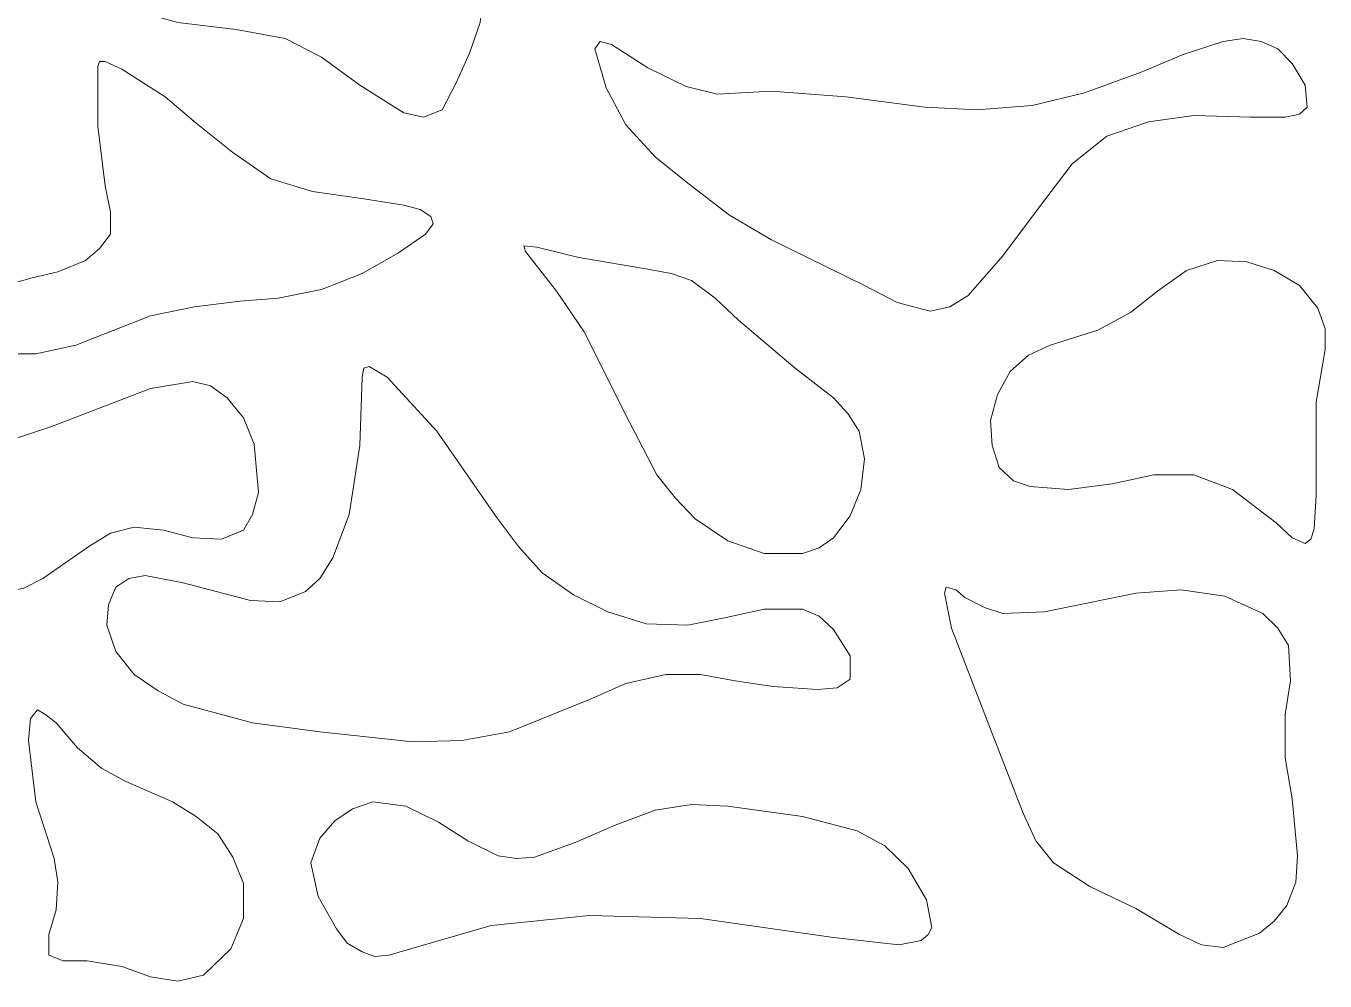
# Model space of a CAD drawing. Header units: millimetres. Extents: x -1200 to 1200, y -590 to 590.
# Drawn here: x 657 to 1200, y -573 to -174 of the extents above; entities that cross this region are included whole.
import ezdxf

# ---------------------------------------------------------------- set-up
doc = ezdxf.new("R2010")
doc.units = ezdxf.units.MM
doc.header["$MEASUREMENT"] = 0
doc.layers.add('Layer 1', color=7, linetype='Continuous')

msp = doc.modelspace()

# ---------------------------------------------------------------- linework, layer by layer
at = {"layer": 'Layer 1', "color": 250, "lineweight": 20}
for points, knots in [([(842.3071, -146.003), (842.3071, -146.003), (846.0482, -150.7986), (846.0482, -150.7986), (846.0482, -150.7986), (848.2934, -157.5929), (848.2934, -157.5929), (848.2934, -157.5929), (846.7949, -172.7816), (846.7949, -172.7816), (846.7949, -172.7816), (842.3071, -185.5703), (842.3071, -185.5703), (842.3071, -185.5703), (836.8203, -197.7584), (836.8203, -197.7584), (836.8203, -197.7584), (830.8339, -209.3505), (830.8339, -209.3505), (830.8339, -209.3505), (823.1019, -212.3466), (823.1019, -212.3466), (823.1019, -212.3466), (814.8729, -210.5493), (814.8729, -210.5493), (814.8729, -210.5493), (796.417, -198.9573), (796.417, -198.9573), (796.417, -198.9573), (780.4534, -187.3675), (780.4534, -187.3675), (780.4534, -187.3675), (765.2417, -179.5737), (765.2417, -179.5737), (765.2417, -179.5737), (744.7903, -175.7776), (744.7903, -175.7776), (744.7903, -175.7776), (720.3481, -172.7816), (720.3481, -172.7816), (720.3481, -172.7816), (705.1364, -168.5844), (705.1364, -168.5844), (705.1364, -168.5844), (698.4008, -164.1878), (698.4008, -164.1878), (698.4008, -164.1878), (694.4099, -159.3923), (694.4099, -159.3923), (694.4099, -159.3923), (690.6687, -141.0081), (690.6687, -141.0081), (690.6687, -141.0081), (686.9276, -131.4149), (686.9276, -131.4149), (686.9276, -131.4149), (686.1809, -125.2211), (686.1809, -125.2211), (686.1809, -125.2211), (693.6632, -126.42), (693.6632, -126.42), (693.6632, -126.42), (703.6378, -133.2144), (703.6378, -133.2144), (703.6378, -133.2144), (712.1191, -139.2087), (712.1191, -139.2087), (712.1191, -139.2087), (726.5841, -146.003), (726.5841, -146.003), (726.5841, -146.003), (743.2944, -149.0014), (743.2944, -149.0014), (743.2944, -149.0014), (760.7513, -148.4008), (760.7513, -148.4008), (760.7513, -148.4008), (778.9575, -144.2037), (778.9575, -144.2037), (778.9575, -144.2037), (793.4225, -139.2087), (793.4225, -139.2087), (793.4225, -139.2087), (807.8902, -136.811), (807.8902, -136.811), (807.8902, -136.811), (823.1019, -141.0081), (823.1019, -141.0081), (823.1019, -141.0081), (833.8258, -143.0048), (833.8258, -143.0048), (833.8258, -143.0048), (842.3071, -146.003), (842.3071, -146.003)], [0, 0, 0, 0, 0.03225806, 0.03225806, 0.03225806, 0.06451613, 0.06451613, 0.06451613, 0.09677419, 0.09677419, 0.09677419, 0.12903226, 0.12903226, 0.12903226, 0.16129032, 0.16129032, 0.16129032, 0.19354839, 0.19354839, 0.19354839, 0.22580645, 0.22580645, 0.22580645, 0.25806452, 0.25806452, 0.25806452, 0.29032258, 0.29032258, 0.29032258, 0.32258065, 0.32258065, 0.32258065, 0.35483871, 0.35483871, 0.35483871, 0.38709677, 0.38709677, 0.38709677, 0.41935484, 0.41935484, 0.41935484, 0.4516129, 0.4516129, 0.4516129, 0.48387097, 0.48387097, 0.48387097, 0.51612903, 0.51612903, 0.51612903, 0.5483871, 0.5483871, 0.5483871, 0.58064516, 0.58064516, 0.58064516, 0.61290323, 0.61290323, 0.61290323, 0.64516129, 0.64516129, 0.64516129, 0.67741935, 0.67741935, 0.67741935, 0.70967742, 0.70967742, 0.70967742, 0.74193548, 0.74193548, 0.74193548, 0.77419355, 0.77419355, 0.77419355, 0.80645161, 0.80645161, 0.80645161, 0.83870968, 0.83870968, 0.83870968, 0.87096774, 0.87096774, 0.87096774, 0.90322581, 0.90322581, 0.90322581, 0.93548387, 0.93548387, 0.93548387, 0.96774194, 0.96774194, 0.96774194, 1, 1, 1, 1]), ([(894.6804, -183.7709), (894.6804, -183.7709), (899.4206, -200.1584), (899.4206, -200.1584), (899.4206, -200.1584), (907.6495, -215.5442), (907.6495, -215.5442), (907.6495, -215.5442), (919.8694, -228.9335), (919.8694, -228.9335), (919.8694, -228.9335), (933.5878, -239.9228), (933.5878, -239.9228), (933.5878, -239.9228), (951.0473, -253.3121), (951.0473, -253.3121), (951.0473, -253.3121), (968.5041, -263.703), (968.5041, -263.703), (968.5041, -263.703), (1007.4115, -282.6877), (1007.4115, -282.6877), (1007.4115, -282.6877), (1021.1273, -289.881), (1021.1273, -289.881), (1021.1273, -289.881), (1034.8456, -293.4776), (1034.8456, -293.4776), (1034.8456, -293.4776), (1043.0746, -291.6804), (1043.0746, -291.6804), (1043.0746, -291.6804), (1050.8066, -286.8849), (1050.8066, -286.8849), (1050.8066, -286.8849), (1065.2717, -270.2979), (1065.2717, -270.2979), (1065.2717, -270.2979), (1079.7367, -250.9143), (1079.7367, -250.9143), (1079.7367, -250.9143), (1094.2017, -231.9296), (1094.2017, -231.9296), (1094.2017, -231.9296), (1108.6694, -220.3398), (1108.6694, -220.3398), (1108.6694, -220.3398), (1126.1262, -214.3454), (1126.1262, -214.3454), (1126.1262, -214.3454), (1145.0817, -211.7482), (1145.0817, -211.7482), (1145.0817, -211.7482), (1168.7747, -212.3466), (1168.7747, -212.3466), (1168.7747, -212.3466), (1183.2398, -212.3466), (1183.2398, -212.3466), (1183.2398, -212.3466), (1189.2261, -211.1477), (1189.2261, -211.1477), (1189.2261, -211.1477), (1192.4677, -208.1516), (1192.4677, -208.1516), (1192.4677, -208.1516), (1191.7185, -198.9573), (1191.7185, -198.9573), (1191.7185, -198.9573), (1186.2316, -189.9669), (1186.2316, -189.9669), (1186.2316, -189.9669), (1180.2479, -183.7709), (1180.2479, -183.7709), (1180.2479, -183.7709), (1173.2625, -180.7748), (1173.2625, -180.7748), (1173.2625, -180.7748), (1165.7803, -179.5737), (1165.7803, -179.5737), (1165.7803, -179.5737), (1157.3015, -180.7748), (1157.3015, -180.7748), (1157.3015, -180.7748), (1140.5913, -186.1686), (1140.5913, -186.1686), (1140.5913, -186.1686), (1123.1344, -193.5635), (1123.1344, -193.5635), (1123.1344, -193.5635), (1099.4413, -202.155), (1099.4413, -202.155), (1099.4413, -202.155), (1077.4941, -207.551), (1077.4941, -207.551), (1077.4941, -207.551), (1054.5478, -209.3505), (1054.5478, -209.3505), (1054.5478, -209.3505), (1032.6004, -208.1516), (1032.6004, -208.1516), (1032.6004, -208.1516), (999.6794, -203.9544), (999.6794, -203.9544), (999.6794, -203.9544), (968.5041, -201.5567), (968.5041, -201.5567), (968.5041, -201.5567), (945.8076, -202.7556), (945.8076, -202.7556), (945.8076, -202.7556), (932.8385, -199.5578), (932.8385, -199.5578), (932.8385, -199.5578), (916.8775, -191.7641), (916.8775, -191.7641), (916.8775, -191.7641), (901.6632, -181.9737), (901.6632, -181.9737), (901.6632, -181.9737), (896.9257, -180.7748), (896.9257, -180.7748), (896.9257, -180.7748), (894.6804, -183.7709), (894.6804, -183.7709)], [0, 0, 0, 0, 0.02439024, 0.02439024, 0.02439024, 0.04878049, 0.04878049, 0.04878049, 0.07317073, 0.07317073, 0.07317073, 0.09756098, 0.09756098, 0.09756098, 0.12195122, 0.12195122, 0.12195122, 0.14634146, 0.14634146, 0.14634146, 0.17073171, 0.17073171, 0.17073171, 0.19512195, 0.19512195, 0.19512195, 0.2195122, 0.2195122, 0.2195122, 0.24390244, 0.24390244, 0.24390244, 0.26829268, 0.26829268, 0.26829268, 0.29268293, 0.29268293, 0.29268293, 0.31707317, 0.31707317, 0.31707317, 0.34146341, 0.34146341, 0.34146341, 0.36585366, 0.36585366, 0.36585366, 0.3902439, 0.3902439, 0.3902439, 0.41463415, 0.41463415, 0.41463415, 0.43902439, 0.43902439, 0.43902439, 0.46341463, 0.46341463, 0.46341463, 0.48780488, 0.48780488, 0.48780488, 0.51219512, 0.51219512, 0.51219512, 0.53658537, 0.53658537, 0.53658537, 0.56097561, 0.56097561, 0.56097561, 0.58536585, 0.58536585, 0.58536585, 0.6097561, 0.6097561, 0.6097561, 0.63414634, 0.63414634, 0.63414634, 0.65853659, 0.65853659, 0.65853659, 0.68292683, 0.68292683, 0.68292683, 0.70731707, 0.70731707, 0.70731707, 0.73170732, 0.73170732, 0.73170732, 0.75609756, 0.75609756, 0.75609756, 0.7804878, 0.7804878, 0.7804878, 0.80487805, 0.80487805, 0.80487805, 0.82926829, 0.82926829, 0.82926829, 0.85365854, 0.85365854, 0.85365854, 0.87804878, 0.87804878, 0.87804878, 0.90243902, 0.90243902, 0.90243902, 0.92682927, 0.92682927, 0.92682927, 0.95121951, 0.95121951, 0.95121951, 0.97560976, 0.97560976, 0.97560976, 1, 1, 1, 1]), ([(686.9276, -191.1657), (686.9276, -191.1657), (686.9276, -216.1448), (686.9276, -216.1448), (686.9276, -216.1448), (689.922, -241.1217), (689.922, -241.1217), (689.922, -241.1217), (692.1673, -252.1132), (692.1673, -252.1132), (692.1673, -252.1132), (692.1673, -261.3053), (692.1673, -261.3053), (692.1673, -261.3053), (687.6769, -267.2996), (687.6769, -267.2996), (687.6769, -267.2996), (681.6905, -272.2967), (681.6905, -272.2967), (681.6905, -272.2967), (670.2199, -277.0923), (670.2199, -277.0923), (670.2199, -277.0923), (659.4934, -279.49), (659.4934, -279.49), (659.4934, -279.49), (648.0229, -282.6877), (648.0229, -282.6877), (648.0229, -282.6877), (635.8004, -288.0837), (635.8004, -288.0837), (635.8004, -288.0837), (625.3262, -295.4764), (625.3262, -295.4764), (625.3262, -295.4764), (620.5887, -302.6697), (620.5887, -302.6697), (620.5887, -302.6697), (623.0811, -305.668), (623.0811, -305.668), (623.0811, -305.668), (627.5715, -308.2651), (627.5715, -308.2651), (627.5715, -308.2651), (641.2873, -311.2634), (641.2873, -311.2634), (641.2873, -311.2634), (660.992, -311.2634), (660.992, -311.2634), (660.992, -311.2634), (677.6996, -307.6668), (677.6996, -307.6668), (677.6996, -307.6668), (708.8749, -295.4764), (708.8749, -295.4764), (708.8749, -295.4764), (727.3308, -291.6804), (727.3308, -291.6804), (727.3308, -291.6804), (746.2862, -289.2826), (746.2862, -289.2826), (746.2862, -289.2826), (762.2472, -288.0837), (762.2472, -288.0837), (762.2472, -288.0837), (780.4534, -284.4849), (780.4534, -284.4849), (780.4534, -284.4849), (797.4134, -277.6906), (797.4134, -277.6906), (797.4134, -277.6906), (812.6278, -269.0991), (812.6278, -269.0991), (812.6278, -269.0991), (823.8511, -261.3053), (823.8511, -261.3053), (823.8511, -261.3053), (827.0927, -256.9087), (827.0927, -256.9087), (827.0927, -256.9087), (826.0964, -253.9126), (826.0964, -253.9126), (826.0964, -253.9126), (821.606, -250.9143), (821.606, -250.9143), (821.606, -250.9143), (814.8729, -249.1149), (814.8729, -249.1149), (814.8729, -249.1149), (798.1627, -246.5177), (798.1627, -246.5177), (798.1627, -246.5177), (776.7149, -243.5216), (776.7149, -243.5216), (776.7149, -243.5216), (759.2554, -238.1256), (759.2554, -238.1256), (759.2554, -238.1256), (743.2944, -227.1341), (743.2944, -227.1341), (743.2944, -227.1341), (728.0801, -214.9437), (728.0801, -214.9437), (728.0801, -214.9437), (715.111, -203.9544), (715.111, -203.9544), (715.111, -203.9544), (696.9048, -192.3646), (696.9048, -192.3646), (696.9048, -192.3646), (689.922, -189.1669), (689.922, -189.1669), (689.922, -189.1669), (687.6769, -189.1669), (687.6769, -189.1669), (687.6769, -189.1669), (686.9276, -191.1657), (686.9276, -191.1657)], [0, 0, 0, 0, 0.02564103, 0.02564103, 0.02564103, 0.05128205, 0.05128205, 0.05128205, 0.07692308, 0.07692308, 0.07692308, 0.1025641, 0.1025641, 0.1025641, 0.12820513, 0.12820513, 0.12820513, 0.15384615, 0.15384615, 0.15384615, 0.17948718, 0.17948718, 0.17948718, 0.20512821, 0.20512821, 0.20512821, 0.23076923, 0.23076923, 0.23076923, 0.25641026, 0.25641026, 0.25641026, 0.28205128, 0.28205128, 0.28205128, 0.30769231, 0.30769231, 0.30769231, 0.33333333, 0.33333333, 0.33333333, 0.35897436, 0.35897436, 0.35897436, 0.38461538, 0.38461538, 0.38461538, 0.41025641, 0.41025641, 0.41025641, 0.43589744, 0.43589744, 0.43589744, 0.46153846, 0.46153846, 0.46153846, 0.48717949, 0.48717949, 0.48717949, 0.51282051, 0.51282051, 0.51282051, 0.53846154, 0.53846154, 0.53846154, 0.56410256, 0.56410256, 0.56410256, 0.58974359, 0.58974359, 0.58974359, 0.61538462, 0.61538462, 0.61538462, 0.64102564, 0.64102564, 0.64102564, 0.66666667, 0.66666667, 0.66666667, 0.69230769, 0.69230769, 0.69230769, 0.71794872, 0.71794872, 0.71794872, 0.74358974, 0.74358974, 0.74358974, 0.76923077, 0.76923077, 0.76923077, 0.79487179, 0.79487179, 0.79487179, 0.82051282, 0.82051282, 0.82051282, 0.84615385, 0.84615385, 0.84615385, 0.87179487, 0.87179487, 0.87179487, 0.8974359, 0.8974359, 0.8974359, 0.92307692, 0.92307692, 0.92307692, 0.94871795, 0.94871795, 0.94871795, 0.97435897, 0.97435897, 0.97435897, 1, 1, 1, 1]), ([(865.7504, -268.4985), (865.7504, -268.4985), (878.7194, -285.0855), (878.7194, -285.0855), (878.7194, -285.0855), (890.1926, -302.0714), (890.1926, -302.0714), (890.1926, -302.0714), (909.1455, -339.8391), (909.1455, -339.8391), (909.1455, -339.8391), (920.6187, -361.8199), (920.6187, -361.8199), (920.6187, -361.8199), (928.3506, -371.6126), (928.3506, -371.6126), (928.3506, -371.6126), (936.5796, -380.2041), (936.5796, -380.2041), (936.5796, -380.2041), (950.298, -389.3962), (950.298, -389.3962), (950.298, -389.3962), (965.5123, -394.7922), (965.5123, -394.7922), (965.5123, -394.7922), (981.4732, -394.7922), (981.4732, -394.7922), (981.4732, -394.7922), (988.456, -392.3945), (988.456, -392.3945), (988.456, -392.3945), (994.4424, -388.1973), (994.4424, -388.1973), (994.4424, -388.1973), (1001.4252, -379.0053), (1001.4252, -379.0053), (1001.4252, -379.0053), (1005.9155, -368.0159), (1005.9155, -368.0159), (1005.9155, -368.0159), (1007.4115, -355.225), (1007.4115, -355.225), (1007.4115, -355.225), (1005.1663, -343.6352), (1005.1663, -343.6352), (1005.1663, -343.6352), (1000.4287, -336.2425), (1000.4287, -336.2425), (1000.4287, -336.2425), (994.4424, -329.6476), (994.4424, -329.6476), (994.4424, -329.6476), (978.4814, -317.2578), (978.4814, -317.2578), (978.4814, -317.2578), (954.7858, -297.2758), (954.7858, -297.2758), (954.7858, -297.2758), (945.0609, -288.0837), (945.0609, -288.0837), (945.0609, -288.0837), (935.0837, -280.6889), (935.0837, -280.6889), (935.0837, -280.6889), (926.605, -277.6906), (926.605, -277.6906), (926.605, -277.6906), (916.8775, -275.8934), (916.8775, -275.8934), (916.8775, -275.8934), (887.9474, -271.0979), (887.9474, -271.0979), (887.9474, -271.0979), (870.4879, -266.7013), (870.4879, -266.7013), (870.4879, -266.7013), (865.0011, -266.1008), (865.0011, -266.1008), (865.0011, -266.1008), (865.7504, -268.4985), (865.7504, -268.4985)], [0, 0, 0, 0, 0.03703704, 0.03703704, 0.03703704, 0.07407407, 0.07407407, 0.07407407, 0.11111111, 0.11111111, 0.11111111, 0.14814815, 0.14814815, 0.14814815, 0.18518519, 0.18518519, 0.18518519, 0.22222222, 0.22222222, 0.22222222, 0.25925926, 0.25925926, 0.25925926, 0.2962963, 0.2962963, 0.2962963, 0.33333333, 0.33333333, 0.33333333, 0.37037037, 0.37037037, 0.37037037, 0.40740741, 0.40740741, 0.40740741, 0.44444444, 0.44444444, 0.44444444, 0.48148148, 0.48148148, 0.48148148, 0.51851852, 0.51851852, 0.51851852, 0.55555556, 0.55555556, 0.55555556, 0.59259259, 0.59259259, 0.59259259, 0.62962963, 0.62962963, 0.62962963, 0.66666667, 0.66666667, 0.66666667, 0.7037037, 0.7037037, 0.7037037, 0.74074074, 0.74074074, 0.74074074, 0.77777778, 0.77777778, 0.77777778, 0.81481481, 0.81481481, 0.81481481, 0.85185185, 0.85185185, 0.85185185, 0.88888889, 0.88888889, 0.88888889, 0.92592593, 0.92592593, 0.92592593, 0.96296296, 0.96296296, 0.96296296, 1, 1, 1, 1]), ([(1196.9555, -292.2787), (1196.9555, -292.2787), (1189.2261, -282.6877), (1189.2261, -282.6877), (1189.2261, -282.6877), (1178.7494, -276.4917), (1178.7494, -276.4917), (1178.7494, -276.4917), (1167.2787, -272.8951), (1167.2787, -272.8951), (1167.2787, -272.8951), (1155.0564, -272.2967), (1155.0564, -272.2967), (1155.0564, -272.2967), (1142.0873, -276.4917), (1142.0873, -276.4917), (1142.0873, -276.4917), (1129.8674, -285.0855), (1129.8674, -285.0855), (1129.8674, -285.0855), (1118.644, -294.0781), (1118.644, -294.0781), (1118.644, -294.0781), (1104.9282, -301.4708), (1104.9282, -301.4708), (1104.9282, -301.4708), (1084.9764, -307.6668), (1084.9764, -307.6668), (1084.9764, -307.6668), (1075.9955, -311.8617), (1075.9955, -311.8617), (1075.9955, -311.8617), (1068.2661, -318.6561), (1068.2661, -318.6561), (1068.2661, -318.6561), (1063.0264, -328.2493), (1063.0264, -328.2493), (1063.0264, -328.2493), (1060.0345, -339.2386), (1060.0345, -339.2386), (1060.0345, -339.2386), (1060.7838, -349.6317), (1060.7838, -349.6317), (1060.7838, -349.6317), (1063.7757, -358.8238), (1063.7757, -358.8238), (1063.7757, -358.8238), (1069.762, -364.4171), (1069.762, -364.4171), (1069.762, -364.4171), (1076.7448, -366.817), (1076.7448, -366.817), (1076.7448, -366.817), (1092.7057, -368.0159), (1092.7057, -368.0159), (1092.7057, -368.0159), (1110.912, -365.6182), (1110.912, -365.6182), (1110.912, -365.6182), (1128.3715, -361.8199), (1128.3715, -361.8199), (1128.3715, -361.8199), (1145.0817, -361.8199), (1145.0817, -361.8199), (1145.0817, -361.8199), (1161.2924, -368.0159), (1161.2924, -368.0159), (1161.2924, -368.0159), (1179.4986, -382.0035), (1179.4986, -382.0035), (1179.4986, -382.0035), (1186.2316, -388.1973), (1186.2316, -388.1973), (1186.2316, -388.1973), (1191.7185, -390.5951), (1191.7185, -390.5951), (1191.7185, -390.5951), (1193.9636, -388.7979), (1193.9636, -388.7979), (1193.9636, -388.7979), (1195.4596, -384.4012), (1195.4596, -384.4012), (1195.4596, -384.4012), (1196.2089, -370.4137), (1196.2089, -370.4137), (1196.2089, -370.4137), (1196.2089, -331.447), (1196.2089, -331.447), (1196.2089, -331.447), (1199.95, -309.464), (1199.95, -309.464), (1199.95, -309.464), (1199.95, -300.8724), (1199.95, -300.8724), (1199.95, -300.8724), (1196.9555, -292.2787), (1196.9555, -292.2787)], [0, 0, 0, 0, 0.03125, 0.03125, 0.03125, 0.0625, 0.0625, 0.0625, 0.09375, 0.09375, 0.09375, 0.125, 0.125, 0.125, 0.15625, 0.15625, 0.15625, 0.1875, 0.1875, 0.1875, 0.21875, 0.21875, 0.21875, 0.25, 0.25, 0.25, 0.28125, 0.28125, 0.28125, 0.3125, 0.3125, 0.3125, 0.34375, 0.34375, 0.34375, 0.375, 0.375, 0.375, 0.40625, 0.40625, 0.40625, 0.4375, 0.4375, 0.4375, 0.46875, 0.46875, 0.46875, 0.5, 0.5, 0.5, 0.53125, 0.53125, 0.53125, 0.5625, 0.5625, 0.5625, 0.59375, 0.59375, 0.59375, 0.625, 0.625, 0.625, 0.65625, 0.65625, 0.65625, 0.6875, 0.6875, 0.6875, 0.71875, 0.71875, 0.71875, 0.75, 0.75, 0.75, 0.78125, 0.78125, 0.78125, 0.8125, 0.8125, 0.8125, 0.84375, 0.84375, 0.84375, 0.875, 0.875, 0.875, 0.90625, 0.90625, 0.90625, 0.9375, 0.9375, 0.9375, 0.96875, 0.96875, 0.96875, 1, 1, 1, 1]), ([(797.4134, -321.0539), (797.4134, -321.0539), (796.417, -349.6317), (796.417, -349.6317), (796.417, -349.6317), (791.9266, -378.4069), (791.9266, -378.4069), (791.9266, -378.4069), (785.1936, -396.5916), (785.1936, -396.5916), (785.1936, -396.5916), (779.7067, -405.1832), (779.7067, -405.1832), (779.7067, -405.1832), (773.7204, -410.5792), (773.7204, -410.5792), (773.7204, -410.5792), (762.9965, -414.9758), (762.9965, -414.9758), (762.9965, -414.9758), (750.7767, -414.3753), (750.7767, -414.3753), (750.7767, -414.3753), (722.5932, -406.9826), (722.5932, -406.9826), (722.5932, -406.9826), (706.6323, -403.9843), (706.6323, -403.9843), (706.6323, -403.9843), (699.8967, -405.1832), (699.8967, -405.1832), (699.8967, -405.1832), (694.4099, -408.7798), (694.4099, -408.7798), (694.4099, -408.7798), (691.418, -416.1747), (691.418, -416.1747), (691.418, -416.1747), (690.6687, -424.7662), (690.6687, -424.7662), (690.6687, -424.7662), (694.4099, -435.7577), (694.4099, -435.7577), (694.4099, -435.7577), (702.1418, -445.3487), (702.1418, -445.3487), (702.1418, -445.3487), (712.1191, -452.1431), (712.1191, -452.1431), (712.1191, -452.1431), (722.5932, -457.7385), (722.5932, -457.7385), (722.5932, -457.7385), (751.5234, -465.5323), (751.5234, -465.5323), (751.5234, -465.5323), (779.7067, -469.3283), (779.7067, -469.3283), (779.7067, -469.3283), (818.6141, -473.5255), (818.6141, -473.5255), (818.6141, -473.5255), (839.0655, -472.9272), (839.0655, -472.9272), (839.0655, -472.9272), (859.0173, -469.3283), (859.0173, -469.3283), (859.0173, -469.3283), (892.4352, -455.7419), (892.4352, -455.7419), (892.4352, -455.7419), (907.6495, -449.147), (907.6495, -449.147), (907.6495, -449.147), (924.3597, -445.3487), (924.3597, -445.3487), (924.3597, -445.3487), (938.8248, -445.3487), (938.8248, -445.3487), (938.8248, -445.3487), (953.2899, -447.9481), (953.2899, -447.9481), (953.2899, -447.9481), (969.2534, -450.3458), (969.2534, -450.3458), (969.2534, -450.3458), (987.7094, -451.5447), (987.7094, -451.5447), (987.7094, -451.5447), (995.9383, -450.9442), (995.9383, -450.9442), (995.9383, -450.9442), (1001.4252, -447.3476), (1001.4252, -447.3476), (1001.4252, -447.3476), (1001.4252, -437.5571), (1001.4252, -437.5571), (1001.4252, -437.5571), (994.4424, -426.5656), (994.4424, -426.5656), (994.4424, -426.5656), (988.456, -420.9701), (988.456, -420.9701), (988.456, -420.9701), (981.4732, -417.9719), (981.4732, -417.9719), (981.4732, -417.9719), (965.5123, -417.9719), (965.5123, -417.9719), (965.5123, -417.9719), (949.5487, -421.5707), (949.5487, -421.5707), (949.5487, -421.5707), (933.5878, -424.7662), (933.5878, -424.7662), (933.5878, -424.7662), (916.1308, -424.1679), (916.1308, -424.1679), (916.1308, -424.1679), (900.1673, -419.1708), (900.1673, -419.1708), (900.1673, -419.1708), (885.7022, -411.9775), (885.7022, -411.9775), (885.7022, -411.9775), (872.7331, -402.7854), (872.7331, -402.7854), (872.7331, -402.7854), (862.7585, -391.7939), (862.7585, -391.7939), (862.7585, -391.7939), (853.5305, -379.6058), (853.5305, -379.6058), (853.5305, -379.6058), (828.5887, -343.6352), (828.5887, -343.6352), (828.5887, -343.6352), (807.8902, -321.0539), (807.8902, -321.0539), (807.8902, -321.0539), (800.4079, -316.6594), (800.4079, -316.6594), (800.4079, -316.6594), (798.1627, -317.2578), (798.1627, -317.2578), (798.1627, -317.2578), (797.4134, -321.0539), (797.4134, -321.0539)], [0, 0, 0, 0, 0.02040816, 0.02040816, 0.02040816, 0.04081633, 0.04081633, 0.04081633, 0.06122449, 0.06122449, 0.06122449, 0.08163265, 0.08163265, 0.08163265, 0.10204082, 0.10204082, 0.10204082, 0.12244898, 0.12244898, 0.12244898, 0.14285714, 0.14285714, 0.14285714, 0.16326531, 0.16326531, 0.16326531, 0.18367347, 0.18367347, 0.18367347, 0.20408163, 0.20408163, 0.20408163, 0.2244898, 0.2244898, 0.2244898, 0.24489796, 0.24489796, 0.24489796, 0.26530612, 0.26530612, 0.26530612, 0.28571429, 0.28571429, 0.28571429, 0.30612245, 0.30612245, 0.30612245, 0.32653061, 0.32653061, 0.32653061, 0.34693878, 0.34693878, 0.34693878, 0.36734694, 0.36734694, 0.36734694, 0.3877551, 0.3877551, 0.3877551, 0.40816327, 0.40816327, 0.40816327, 0.42857143, 0.42857143, 0.42857143, 0.44897959, 0.44897959, 0.44897959, 0.46938776, 0.46938776, 0.46938776, 0.48979592, 0.48979592, 0.48979592, 0.51020408, 0.51020408, 0.51020408, 0.53061224, 0.53061224, 0.53061224, 0.55102041, 0.55102041, 0.55102041, 0.57142857, 0.57142857, 0.57142857, 0.59183673, 0.59183673, 0.59183673, 0.6122449, 0.6122449, 0.6122449, 0.63265306, 0.63265306, 0.63265306, 0.65306122, 0.65306122, 0.65306122, 0.67346939, 0.67346939, 0.67346939, 0.69387755, 0.69387755, 0.69387755, 0.71428571, 0.71428571, 0.71428571, 0.73469388, 0.73469388, 0.73469388, 0.75510204, 0.75510204, 0.75510204, 0.7755102, 0.7755102, 0.7755102, 0.79591837, 0.79591837, 0.79591837, 0.81632653, 0.81632653, 0.81632653, 0.83673469, 0.83673469, 0.83673469, 0.85714286, 0.85714286, 0.85714286, 0.87755102, 0.87755102, 0.87755102, 0.89795918, 0.89795918, 0.89795918, 0.91836735, 0.91836735, 0.91836735, 0.93877551, 0.93877551, 0.93877551, 0.95918367, 0.95918367, 0.95918367, 0.97959184, 0.97959184, 0.97959184, 1, 1, 1, 1]), ([(752.2727, -349.0312), (752.2727, -349.0312), (754.0183, -369.2148), (754.0183, -369.2148), (754.0183, -369.2148), (751.5234, -378.4069), (751.5234, -378.4069), (751.5234, -378.4069), (747.7822, -385.0018), (747.7822, -385.0018), (747.7822, -385.0018), (738.5542, -388.7979), (738.5542, -388.7979), (738.5542, -388.7979), (726.5841, -388.1973), (726.5841, -388.1973), (726.5841, -388.1973), (714.3617, -385.0018), (714.3617, -385.0018), (714.3617, -385.0018), (702.1418, -383.8007), (702.1418, -383.8007), (702.1418, -383.8007), (692.1673, -386.2007), (692.1673, -386.2007), (692.1673, -386.2007), (683.1864, -391.7939), (683.1864, -391.7939), (683.1864, -391.7939), (663.9839, -405.1832), (663.9839, -405.1832), (663.9839, -405.1832), (655.7523, -409.3803), (655.7523, -409.3803), (655.7523, -409.3803), (647.2736, -410.5792), (647.2736, -410.5792), (647.2736, -410.5792), (642.7858, -406.3821), (642.7858, -406.3821), (642.7858, -406.3821), (640.5406, -398.9894), (640.5406, -398.9894), (640.5406, -398.9894), (636.5497, -380.2041), (636.5497, -380.2041), (636.5497, -380.2041), (635.0537, -368.6142), (635.0537, -368.6142), (635.0537, -368.6142), (635.8004, -358.8238), (635.8004, -358.8238), (635.8004, -358.8238), (639.7913, -352.8273), (639.7913, -352.8273), (639.7913, -352.8273), (647.2736, -348.4307), (647.2736, -348.4307), (647.2736, -348.4307), (667.2255, -341.838), (667.2255, -341.838), (667.2255, -341.838), (708.8749, -325.8515), (708.8749, -325.8515), (708.8749, -325.8515), (726.5841, -322.8533), (726.5841, -322.8533), (726.5841, -322.8533), (734.0664, -324.6526), (734.0664, -324.6526), (734.0664, -324.6526), (741.0492, -329.6476), (741.0492, -329.6476), (741.0492, -329.6476), (747.7822, -338.0397), (747.7822, -338.0397), (747.7822, -338.0397), (752.2727, -349.0312), (752.2727, -349.0312)], [0, 0, 0, 0, 0.03846154, 0.03846154, 0.03846154, 0.07692308, 0.07692308, 0.07692308, 0.11538462, 0.11538462, 0.11538462, 0.15384615, 0.15384615, 0.15384615, 0.19230769, 0.19230769, 0.19230769, 0.23076923, 0.23076923, 0.23076923, 0.26923077, 0.26923077, 0.26923077, 0.30769231, 0.30769231, 0.30769231, 0.34615385, 0.34615385, 0.34615385, 0.38461538, 0.38461538, 0.38461538, 0.42307692, 0.42307692, 0.42307692, 0.46153846, 0.46153846, 0.46153846, 0.5, 0.5, 0.5, 0.53846154, 0.53846154, 0.53846154, 0.57692308, 0.57692308, 0.57692308, 0.61538462, 0.61538462, 0.61538462, 0.65384615, 0.65384615, 0.65384615, 0.69230769, 0.69230769, 0.69230769, 0.73076923, 0.73076923, 0.73076923, 0.76923077, 0.76923077, 0.76923077, 0.80769231, 0.80769231, 0.80769231, 0.84615385, 0.84615385, 0.84615385, 0.88461538, 0.88461538, 0.88461538, 0.92307692, 0.92307692, 0.92307692, 0.96153846, 0.96153846, 0.96153846, 1, 1, 1, 1]), ([(1184.7357, -433.1605), (1184.7357, -433.1605), (1180.2479, -425.9651), (1180.2479, -425.9651), (1180.2479, -425.9651), (1174.0118, -419.7713), (1174.0118, -419.7713), (1174.0118, -419.7713), (1158.0508, -412.5781), (1158.0508, -412.5781), (1158.0508, -412.5781), (1139.8447, -409.9787), (1139.8447, -409.9787), (1139.8447, -409.9787), (1120.8892, -411.3792), (1120.8892, -411.3792), (1120.8892, -411.3792), (1082.7311, -419.1708), (1082.7311, -419.1708), (1082.7311, -419.1708), (1065.2717, -419.7713), (1065.2717, -419.7713), (1065.2717, -419.7713), (1057.5396, -417.3735), (1057.5396, -417.3735), (1057.5396, -417.3735), (1049.3106, -413.1764), (1049.3106, -413.1764), (1049.3106, -413.1764), (1045.5696, -409.9787), (1045.5696, -409.9787), (1045.5696, -409.9787), (1041.5786, -408.7798), (1041.5786, -408.7798), (1041.5786, -408.7798), (1040.832, -411.3792), (1040.832, -411.3792), (1040.832, -411.3792), (1043.8238, -425.9651), (1043.8238, -425.9651), (1043.8238, -425.9651), (1060.7838, -469.9289), (1060.7838, -469.9289), (1060.7838, -469.9289), (1073.7529, -503.3001), (1073.7529, -503.3001), (1073.7529, -503.3001), (1078.99, -514.8899), (1078.99, -514.8899), (1078.99, -514.8899), (1086.4723, -524.082), (1086.4723, -524.082), (1086.4723, -524.082), (1101.684, -533.8746), (1101.684, -533.8746), (1101.684, -533.8746), (1120.8892, -543.0667), (1120.8892, -543.0667), (1120.8892, -543.0667), (1139.0954, -554.0582), (1139.0954, -554.0582), (1139.0954, -554.0582), (1148.3233, -558.2531), (1148.3233, -558.2531), (1148.3233, -558.2531), (1157.3015, -559.4521), (1157.3015, -559.4521), (1157.3015, -559.4521), (1172.5159, -553.4577), (1172.5159, -553.4577), (1172.5159, -553.4577), (1178.7494, -548.4628), (1178.7494, -548.4628), (1178.7494, -548.4628), (1183.989, -541.8679), (1183.989, -541.8679), (1183.989, -541.8679), (1187.7301, -532.0752), (1187.7301, -532.0752), (1187.7301, -532.0752), (1188.4769, -521.0859), (1188.4769, -521.0859), (1188.4769, -521.0859), (1186.2316, -497.3057), (1186.2316, -497.3057), (1186.2316, -497.3057), (1183.2398, -480.1204), (1183.2398, -480.1204), (1183.2398, -480.1204), (1183.2398, -461.9356), (1183.2398, -461.9356), (1183.2398, -461.9356), (1185.485, -447.9481), (1185.485, -447.9481), (1185.485, -447.9481), (1184.7357, -433.1605), (1184.7357, -433.1605)], [0, 0, 0, 0, 0.03125, 0.03125, 0.03125, 0.0625, 0.0625, 0.0625, 0.09375, 0.09375, 0.09375, 0.125, 0.125, 0.125, 0.15625, 0.15625, 0.15625, 0.1875, 0.1875, 0.1875, 0.21875, 0.21875, 0.21875, 0.25, 0.25, 0.25, 0.28125, 0.28125, 0.28125, 0.3125, 0.3125, 0.3125, 0.34375, 0.34375, 0.34375, 0.375, 0.375, 0.375, 0.40625, 0.40625, 0.40625, 0.4375, 0.4375, 0.4375, 0.46875, 0.46875, 0.46875, 0.5, 0.5, 0.5, 0.53125, 0.53125, 0.53125, 0.5625, 0.5625, 0.5625, 0.59375, 0.59375, 0.59375, 0.625, 0.625, 0.625, 0.65625, 0.65625, 0.65625, 0.6875, 0.6875, 0.6875, 0.71875, 0.71875, 0.71875, 0.75, 0.75, 0.75, 0.78125, 0.78125, 0.78125, 0.8125, 0.8125, 0.8125, 0.84375, 0.84375, 0.84375, 0.875, 0.875, 0.875, 0.90625, 0.90625, 0.90625, 0.9375, 0.9375, 0.9375, 0.96875, 0.96875, 0.96875, 1, 1, 1, 1]), ([(742.5452, -560.0526), (742.5452, -560.0526), (747.7822, -547.2638), (747.7822, -547.2638), (747.7822, -547.2638), (747.7822, -532.6758), (747.7822, -532.6758), (747.7822, -532.6758), (743.2944, -521.6842), (743.2944, -521.6842), (743.2944, -521.6842), (737.0583, -511.8938), (737.0583, -511.8938), (737.0583, -511.8938), (728.0801, -504.6984), (728.0801, -504.6984), (728.0801, -504.6984), (718.1029, -498.5046), (718.1029, -498.5046), (718.1029, -498.5046), (698.4008, -489.9108), (698.4008, -489.9108), (698.4008, -489.9108), (688.4261, -484.517), (688.4261, -484.517), (688.4261, -484.517), (678.4488, -475.9233), (678.4488, -475.9233), (678.4488, -475.9233), (669.4706, -465.5323), (669.4706, -465.5323), (669.4706, -465.5323), (664.7331, -461.9356), (664.7331, -461.9356), (664.7331, -461.9356), (661.7386, -460.1363), (661.7386, -460.1363), (661.7386, -460.1363), (658.7467, -463.7351), (658.7467, -463.7351), (658.7467, -463.7351), (657.9975, -472.9272), (657.9975, -472.9272), (657.9975, -472.9272), (660.992, -498.5046), (660.992, -498.5046), (660.992, -498.5046), (668.7214, -522.2848), (668.7214, -522.2848), (668.7214, -522.2848), (670.2199, -532.0752), (670.2199, -532.0752), (670.2199, -532.0752), (669.4706, -543.6672), (669.4706, -543.6672), (669.4706, -543.6672), (666.4788, -554.0582), (666.4788, -554.0582), (666.4788, -554.0582), (666.4788, -562.6498), (666.4788, -562.6498), (666.4788, -562.6498), (672.4625, -565.0475), (672.4625, -565.0475), (672.4625, -565.0475), (682.4398, -565.0475), (682.4398, -565.0475), (682.4398, -565.0475), (696.9048, -567.4453), (696.9048, -567.4453), (696.9048, -567.4453), (708.8749, -571.6424), (708.8749, -571.6424), (708.8749, -571.6424), (720.3481, -573.4418), (720.3481, -573.4418), (720.3481, -573.4418), (731.072, -571.0441), (731.072, -571.0441), (731.072, -571.0441), (742.5452, -560.0526), (742.5452, -560.0526)], [0, 0, 0, 0, 0.03703704, 0.03703704, 0.03703704, 0.07407407, 0.07407407, 0.07407407, 0.11111111, 0.11111111, 0.11111111, 0.14814815, 0.14814815, 0.14814815, 0.18518519, 0.18518519, 0.18518519, 0.22222222, 0.22222222, 0.22222222, 0.25925926, 0.25925926, 0.25925926, 0.2962963, 0.2962963, 0.2962963, 0.33333333, 0.33333333, 0.33333333, 0.37037037, 0.37037037, 0.37037037, 0.40740741, 0.40740741, 0.40740741, 0.44444444, 0.44444444, 0.44444444, 0.48148148, 0.48148148, 0.48148148, 0.51851852, 0.51851852, 0.51851852, 0.55555556, 0.55555556, 0.55555556, 0.59259259, 0.59259259, 0.59259259, 0.62962963, 0.62962963, 0.62962963, 0.66666667, 0.66666667, 0.66666667, 0.7037037, 0.7037037, 0.7037037, 0.74074074, 0.74074074, 0.74074074, 0.77777778, 0.77777778, 0.77777778, 0.81481481, 0.81481481, 0.81481481, 0.85185185, 0.85185185, 0.85185185, 0.88888889, 0.88888889, 0.88888889, 0.92592593, 0.92592593, 0.92592593, 0.96296296, 0.96296296, 0.96296296, 1, 1, 1, 1]), ([(808.6369, -562.6498), (808.6369, -562.6498), (851.2853, -550.2599), (851.2853, -550.2599), (851.2853, -550.2599), (892.4352, -546.065), (892.4352, -546.065), (892.4352, -546.065), (938.8248, -547.2638), (938.8248, -547.2638), (938.8248, -547.2638), (994.4424, -555.2571), (994.4424, -555.2571), (994.4424, -555.2571), (1021.8766, -558.2531), (1021.8766, -558.2531), (1021.8766, -558.2531), (1031.1045, -556.456), (1031.1045, -556.456), (1031.1045, -556.456), (1034.0964, -554.0582), (1034.0964, -554.0582), (1034.0964, -554.0582), (1035.5923, -551.0599), (1035.5923, -551.0599), (1035.5923, -551.0599), (1033.3497, -539.4701), (1033.3497, -539.4701), (1033.3497, -539.4701), (1025.6176, -526.4819), (1025.6176, -526.4819), (1025.6176, -526.4819), (1015.8901, -516.8888), (1015.8901, -516.8888), (1015.8901, -516.8888), (1004.417, -510.6949), (1004.417, -510.6949), (1004.417, -510.6949), (981.4732, -504.6984), (981.4732, -504.6984), (981.4732, -504.6984), (950.298, -500.304), (950.298, -500.304), (950.298, -500.304), (935.0837, -499.7035), (935.0837, -499.7035), (935.0837, -499.7035), (919.8694, -502.1012), (919.8694, -502.1012), (919.8694, -502.1012), (903.1617, -508.2972), (903.1617, -508.2972), (903.1617, -508.2972), (886.4515, -515.4905), (886.4515, -515.4905), (886.4515, -515.4905), (869.4915, -521.6842), (869.4915, -521.6842), (869.4915, -521.6842), (862.0092, -522.2848), (862.0092, -522.2848), (862.0092, -522.2848), (854.2772, -521.0859), (854.2772, -521.0859), (854.2772, -521.0859), (841.5578, -514.8899), (841.5578, -514.8899), (841.5578, -514.8899), (829.338, -507.0983), (829.338, -507.0983), (829.338, -507.0983), (815.6196, -500.304), (815.6196, -500.304), (815.6196, -500.304), (801.9038, -498.5046), (801.9038, -498.5046), (801.9038, -498.5046), (793.4225, -501.5029), (793.4225, -501.5029), (793.4225, -501.5029), (785.9402, -506.4978), (785.9402, -506.4978), (785.9402, -506.4978), (779.7067, -513.691), (779.7067, -513.691), (779.7067, -513.691), (775.9657, -524.082), (775.9657, -524.082), (775.9657, -524.082), (778.9575, -538.0718), (778.9575, -538.0718), (778.9575, -538.0718), (786.6895, -551.6605), (786.6895, -551.6605), (786.6895, -551.6605), (791.1799, -557.6549), (791.1799, -557.6549), (791.1799, -557.6549), (797.4134, -561.2515), (797.4134, -561.2515), (797.4134, -561.2515), (802.6505, -563.2503), (802.6505, -563.2503), (802.6505, -563.2503), (808.6369, -562.6498), (808.6369, -562.6498)], [0, 0, 0, 0, 0.02857143, 0.02857143, 0.02857143, 0.05714286, 0.05714286, 0.05714286, 0.08571429, 0.08571429, 0.08571429, 0.11428571, 0.11428571, 0.11428571, 0.14285714, 0.14285714, 0.14285714, 0.17142857, 0.17142857, 0.17142857, 0.2, 0.2, 0.2, 0.22857143, 0.22857143, 0.22857143, 0.25714286, 0.25714286, 0.25714286, 0.28571429, 0.28571429, 0.28571429, 0.31428571, 0.31428571, 0.31428571, 0.34285714, 0.34285714, 0.34285714, 0.37142857, 0.37142857, 0.37142857, 0.4, 0.4, 0.4, 0.42857143, 0.42857143, 0.42857143, 0.45714286, 0.45714286, 0.45714286, 0.48571429, 0.48571429, 0.48571429, 0.51428571, 0.51428571, 0.51428571, 0.54285714, 0.54285714, 0.54285714, 0.57142857, 0.57142857, 0.57142857, 0.6, 0.6, 0.6, 0.62857143, 0.62857143, 0.62857143, 0.65714286, 0.65714286, 0.65714286, 0.68571429, 0.68571429, 0.68571429, 0.71428571, 0.71428571, 0.71428571, 0.74285714, 0.74285714, 0.74285714, 0.77142857, 0.77142857, 0.77142857, 0.8, 0.8, 0.8, 0.82857143, 0.82857143, 0.82857143, 0.85714286, 0.85714286, 0.85714286, 0.88571429, 0.88571429, 0.88571429, 0.91428571, 0.91428571, 0.91428571, 0.94285714, 0.94285714, 0.94285714, 0.97142857, 0.97142857, 0.97142857, 1, 1, 1, 1])]:
    msp.add_open_spline(points, degree=3, knots=knots, dxfattribs=at)

doc.saveas('drawing.dxf')
